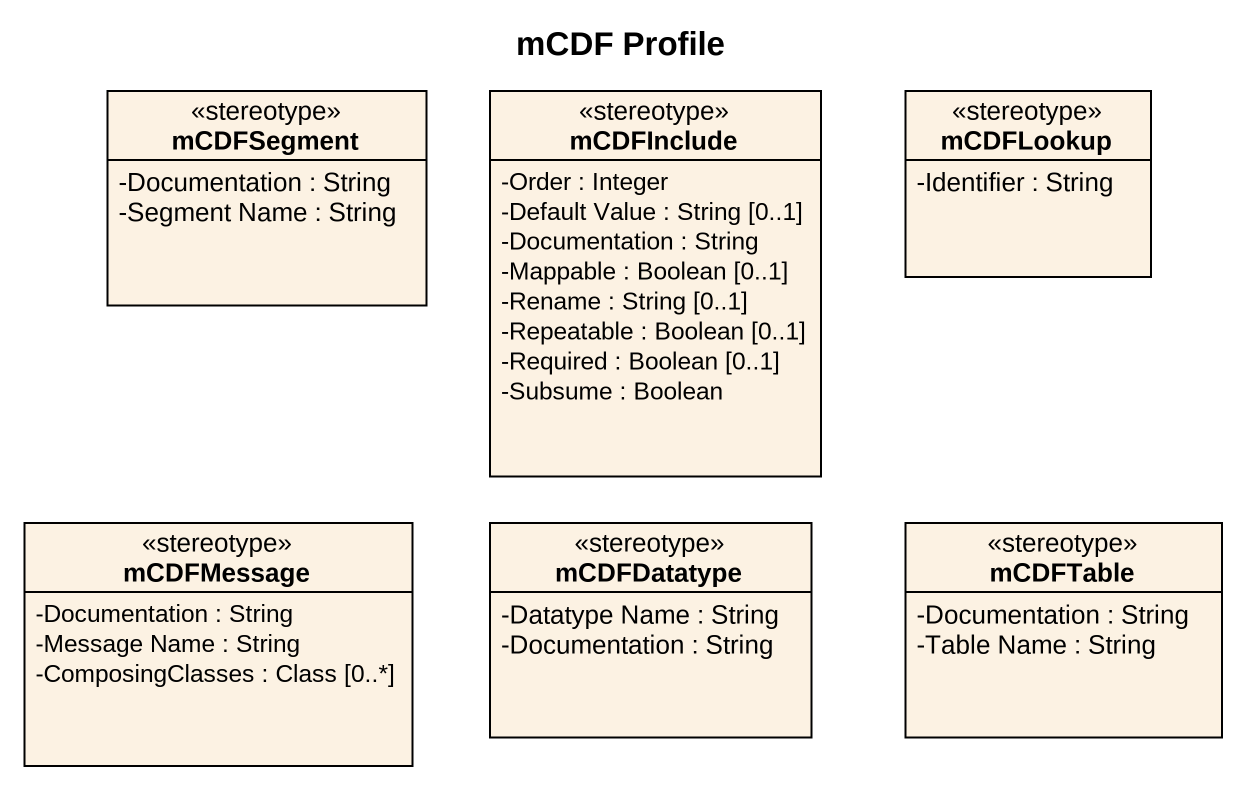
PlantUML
@startuml
title mCDF Profile
hide circle
hide empty members
skinparam classAttributeIconSize 0
class mCDFSegment <<stereotype>> {
  -Documentation : String
  -Segment Name : String
}
class mCDFInclude <<stereotype>> {
  -Order : Integer
  -Default Value : String [0..1]
  -Documentation : String
  -Mappable : Boolean [0..1]
  -Rename : String [0..1]
  -Repeatable : Boolean [0..1]
  -Required : Boolean [0..1]
  -Subsume : Boolean
}
class mCDFLookup <<stereotype>> {
  -Identifier : String
}
class mCDFMessage <<stereotype>> {
  -Documentation : String
  -Message Name : String
  -ComposingClasses : Class [0..*]
}
class mCDFDatatype <<stereotype>> {
  -Datatype Name : String
  -Documentation : String
}
class mCDFTable <<stereotype>> {
  -Documentation : String
  -Table Name : String
}
@enduml
